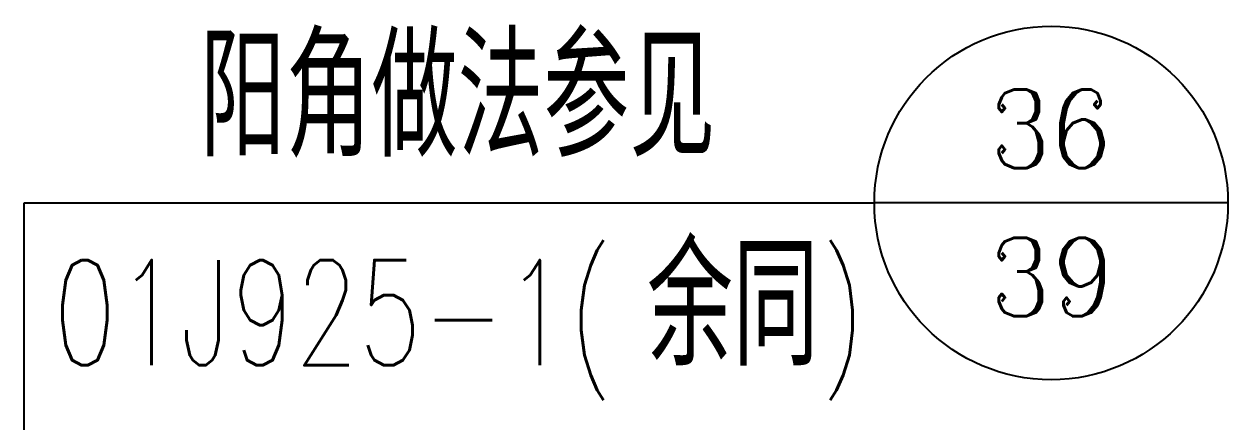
# Model space of a CAD drawing. Extents: x -17471 to 313636, y -71590 to 757901.
# Drawn here: x 110948 to 114353, y 252790 to 253915 of the extents above; entities that cross this region are included whole.
import ezdxf
from ezdxf.enums import TextEntityAlignment as Align

# ---------------------------------------------------------------- set-up
doc = ezdxf.new("R2010")
doc.units = 0
doc.header["$LTSCALE"] = 1000
doc.header["$MEASUREMENT"] = 0
doc.layers.add('DIM_IDEN', color=3, linetype='Continuous')
doc.layers.add('PUB_TEXT', color=7, linetype='Continuous')
doc.styles.add('_TCH_DIM', font='SIMPLEX', dxfattribs={"bigfont": 'GBCBIG'})
doc.styles.add('_TCH_LABEL', font='COMPLEX', dxfattribs={"bigfont": 'GBCBIG'})

msp = doc.modelspace()

# ---------------------------------------------------------------- linework, layer by layer
at = {"layer": 'DIM_IDEN'}
for p, q in [((110948.5, 253409.6), (113353.2, 253409.6)), ((110948.5, 248878.2), (110948.5, 253409.6)), ((114353.2, 253409.6), (113353.2, 253409.6))]:
    msp.add_line(p, q, dxfattribs=at)
msp.add_circle((113853.2, 253409.6), 500, dxfattribs=at)

# ---------------------------------------------------------------- texts
at = {"layer": 'PUB_TEXT', "style": '_TCH_DIM'}
for s, p in [('阳角做法参见', (111445.2, 253540.7)), ('余同', (112710.1, 252950.5))]:
    msp.add_text(s, height=337.59, dxfattribs=at).set_placement(p)
at = {"layer": 'PUB_TEXT', "style": '_TCH_LABEL'}
for s, p, p2 in [('36', (113678.8, 253508.3), (114027.5, 253508.3)), ('39', (113678.8, 253089), (114027.5, 253089))]:
    msp.add_text(s, height=221.93, dxfattribs=at).set_placement(p, p2, align=Align.FIT)
at = {"layer": 'PUB_TEXT', "style": '_TCH_DIM', "width": 0.705882}
for s, p in [('01J925-1(', (111030.1, 252950.5)), (')', (113201.6, 252950.5))]:
    msp.add_text(s, height=297.5, dxfattribs=at).set_placement(p)

doc.saveas('drawing.dxf')
